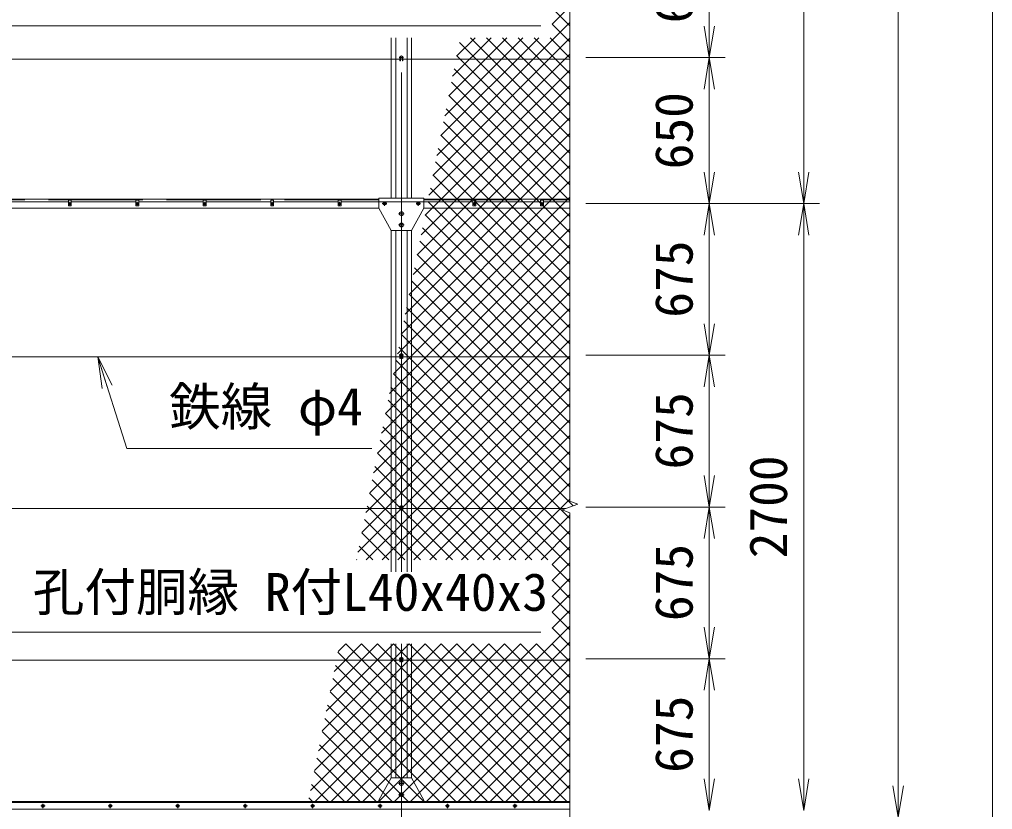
# Model space of a CAD drawing. Units: millimetres, scale not verified. Extents: x -14700 to 14700, y -10395 to 10395.
# Drawn here: x -8663 to -4334, y -4577 to -1062 of the extents above; entities that cross this region are included whole.
import ezdxf
from ezdxf.enums import TextEntityAlignment as Align

# ---------------------------------------------------------------- set-up
doc = ezdxf.new("R2010")
doc.units = ezdxf.units.MM
doc.header["$LTSCALE"] = 70
doc.linetypes.add('DASHED', pattern=[7.5, 6, -1.5])
doc.linetypes.add('USER1', pattern=[50.8, 31.75, -6.35, 6.35, -6.35])
for name, color, linetype, lineweight in [('0-0_D-STR-TXT', 7, 'Continuous', 9), ('0-1_D-STR1', 1, 'Continuous', 18), ('0-2_D-BMK', 2, 'USER1', 13), ('0-3_D-STR3', 3, 'Continuous', 13), ('0-8_D-STR-DIM', 7, 'Continuous', 9), ('0-9_0', 7, 'Continuous', 9), ('0-A_D-STR2', 7, 'Continuous', 9)]:
    doc.layers.add(name, color=color, linetype=linetype, lineweight=lineweight)
doc.styles.add('ＭＳ ゴシック', font='')
doc.styles.get('ＭＳ ゴシック').set_extended_font_data('MS Gothic')

# ---------------------------------------------------------------- blocks, each defined once
blk = doc.blocks.new('_Open')
at = {"layer": '0-9_0'}
blk.add_line((-70, 11.67), (0, 0), dxfattribs=at)
blk.add_lwpolyline([(-70, -11.67), (0, 0), (-70, 0)], dxfattribs=at)

msp = doc.modelspace()

# ---------------------------------------------------------------- linework, layer by layer
at = {"layer": '0-0_D-STR-TXT'}
for points in [[(-6343.65, -1090.65), (-8786.22, -1090.65), (-8786.22, -1863.5)], [(-7096.27, -2970.84), (-8185.93, -2970.84), (-8314.59, -2564.95)], [(-6343.65, -3787.82), (-8786.22, -3787.82), (-8786.22, -4539.3)]]:
    msp.add_lwpolyline(points, dxfattribs=at)
at = {"layer": '0-1_D-STR1'}
for p, q in [((-7009.16, -1143.18), (-7009.16, -1856.3)), ((-6989.16, -1143.18), (-6989.16, -1856.3)), ((-6939.16, -1856.3), (-6939.16, -1143.18)), ((-6919.16, -1856.3), (-6919.16, -1143.18)), ((-7064.16, -1861.3), (-8864.16, -1861.3)), ((-6864.16, -1861.3), (-6214.16, -1861.3)), ((-7064.16, -1901.3), (-8864.16, -1901.3)), ((-6864.16, -1901.3), (-6214.16, -1901.3)), ((-7009.16, -2001.3), (-7009.16, -3519.8)), ((-6989.16, -2001.3), (-6989.16, -3519.8)), ((-6939.16, -3519.8), (-6939.16, -2001.3)), ((-6919.16, -3519.8), (-6919.16, -2001.3)), ((-7009.16, -3840.35), (-7009.16, -4436.3)), ((-6989.16, -3840.35), (-6989.16, -4436.3)), ((-6939.16, -4436.3), (-6939.16, -3840.35)), ((-6919.16, -4436.3), (-6919.16, -3840.35)), ((-10952.96, -4541.3), (-6214.16, -4541.3))]:
    msp.add_line(p, q, dxfattribs=at)
at = {"layer": '0-1_D-STR1', "linetype": 'DASHED'}
for p, q in [((-7064.16, -1864.3), (-8864.16, -1864.3)), ((-6864.16, -1864.3), (-6214.16, -1864.3))]:
    msp.add_line(p, q, dxfattribs=at)
at = {"layer": '0-2_D-BMK'}
for p, q in [((-6964.16, -3519.8), (-6964.16, -1143.18)), ((-6954.16, -1231.3), (-6974.16, -1231.3)), ((-8446.6, -1881.3), (-8431.72, -1881.3)), ((-8439.16, -1873.86), (-8439.16, -1888.74)), ((-8146.6, -1881.3), (-8131.72, -1881.3)), ((-8139.16, -1873.86), (-8139.16, -1888.74)), ((-7846.6, -1881.3), (-7831.72, -1881.3)), ((-7839.16, -1873.86), (-7839.16, -1888.74)), ((-7546.6, -1881.3), (-7531.72, -1881.3)), ((-7539.16, -1873.86), (-7539.16, -1888.74)), ((-7246.6, -1881.3), (-7231.72, -1881.3)), ((-7239.16, -1873.86), (-7239.16, -1888.74)), ((-7049.16, -1881.3), (-7029.16, -1881.3)), ((-7039.16, -1871.3), (-7039.16, -1891.3)), ((-6879.16, -1881.3), (-6899.16, -1881.3)), ((-6889.16, -1871.3), (-6889.16, -1891.3)), ((-6646.6, -1881.3), (-6631.72, -1881.3)), ((-6639.16, -1873.86), (-6639.16, -1888.74)), ((-6346.6, -1881.3), (-6331.72, -1881.3)), ((-6339.16, -1873.86), (-6339.16, -1888.74)), ((-6951.41, -1926.3), (-6976.91, -1926.3)), ((-6951.41, -1976.3), (-6976.91, -1976.3)), ((-6954.16, -2556.3), (-6974.16, -2556.3)), ((-6954.16, -3231.3), (-6974.16, -3231.3)), ((-6964.16, -4611.3), (-6964.16, -3840.35)), ((-6954.16, -3906.3), (-6974.16, -3906.3)), ((-6951.41, -4461.3), (-6976.91, -4461.3)), ((-6951.41, -4511.3), (-6976.91, -4511.3)), ((-8549.48, -4561.3), (-8568.83, -4561.3)), ((-8559.16, -4551.63), (-8559.16, -4570.97)), ((-8249.48, -4561.3), (-8268.83, -4561.3)), ((-8259.16, -4551.63), (-8259.16, -4570.97)), ((-7949.48, -4561.3), (-7968.83, -4561.3)), ((-7959.16, -4551.63), (-7959.16, -4570.97)), ((-7649.48, -4561.3), (-7668.83, -4561.3)), ((-7659.16, -4551.63), (-7659.16, -4570.97)), ((-7349.48, -4561.3), (-7368.83, -4561.3)), ((-7359.16, -4551.63), (-7359.16, -4570.97)), ((-7049.48, -4561.3), (-7068.83, -4561.3)), ((-7059.16, -4551.63), (-7059.16, -4570.97)), ((-6749.48, -4561.3), (-6768.83, -4561.3)), ((-6759.16, -4551.63), (-6759.16, -4570.97)), ((-6449.48, -4561.3), (-6468.83, -4561.3)), ((-6459.16, -4551.63), (-6459.16, -4570.97))]:
    msp.add_line(p, q, dxfattribs=at)
at = {"layer": '0-3_D-STR3'}
for p, q in [((-6214.16, -1238.05), (-10944.16, -1238.05)), ((-6964.16, -1223.79), (-6970.66, -1227.55)), ((-6970.66, -1227.55), (-6970.66, -1235.05)), ((-6970.66, -1235.05), (-6964.16, -1238.8)), ((-6970.41, -1235.2), (-6970.41, -1245.3)), ((-6970.41, -1245.3), (-6968.41, -1245.3)), ((-6968.41, -1236.35), (-6968.41, -1245.3)), ((-6957.66, -1227.55), (-6964.16, -1223.79)), ((-6964.16, -1238.8), (-6957.66, -1235.05)), ((-6959.91, -1236.35), (-6959.91, -1245.3)), ((-6959.91, -1245.3), (-6957.91, -1245.3)), ((-6957.91, -1235.2), (-6957.91, -1245.3)), ((-6957.66, -1235.05), (-6957.66, -1227.55)), ((-7064.16, -1856.3), (-7064.16, -1901.3)), ((-7064.16, -1856.3), (-6864.16, -1856.3)), ((-6864.16, -1856.3), (-6864.16, -1901.3)), ((-8445.66, -1873.3), (-8732.66, -1873.3)), ((-8145.66, -1873.3), (-8432.66, -1873.3)), ((-7845.66, -1873.3), (-8132.66, -1873.3)), ((-7545.66, -1873.3), (-7832.66, -1873.3)), ((-7245.66, -1873.3), (-7532.66, -1873.3)), ((-6645.66, -1873.3), (-7232.66, -1873.3)), ((-7064.16, -1901.3), (-7009.16, -2001.3)), ((-7045.66, -1877.55), (-7039.16, -1873.79)), ((-7045.66, -1885.05), (-7045.66, -1877.55)), ((-7039.16, -1888.8), (-7045.66, -1885.05)), ((-7039.16, -1873.79), (-7032.66, -1877.55)), ((-7032.66, -1885.05), (-7039.16, -1888.8)), ((-7032.66, -1877.55), (-7032.66, -1885.05)), ((-6889.16, -1873.79), (-6895.66, -1877.55)), ((-6895.66, -1877.55), (-6895.66, -1885.05)), ((-6895.66, -1885.05), (-6889.16, -1888.8)), ((-6882.66, -1877.55), (-6889.16, -1873.79)), ((-6889.16, -1888.8), (-6882.66, -1885.05)), ((-6882.66, -1885.05), (-6882.66, -1877.55)), ((-6345.66, -1873.3), (-6632.66, -1873.3)), ((-6332.66, -1873.3), (-6214.16, -1873.3)), ((-6964.16, -1936.11), (-6972.66, -1931.21)), ((-6955.66, -1931.21), (-6964.16, -1936.11)), ((-6964.16, -1986.11), (-6972.66, -1981.21)), ((-6955.66, -1981.21), (-6964.16, -1986.11)), ((-6964.16, -2548.79), (-6970.66, -2552.55)), ((-6970.66, -2552.55), (-6970.66, -2560.05)), ((-6957.66, -2552.55), (-6964.16, -2548.79)), ((-6957.66, -2560.05), (-6957.66, -2552.55)), ((-6214.16, -2563.05), (-10944.16, -2563.05)), ((-6970.66, -2560.05), (-6964.16, -2563.8)), ((-6970.41, -2560.2), (-6970.41, -2570.3)), ((-6970.41, -2570.3), (-6968.41, -2570.3)), ((-6968.41, -2561.35), (-6968.41, -2570.3)), ((-6964.16, -2563.8), (-6957.66, -2560.05)), ((-6959.91, -2561.35), (-6959.91, -2570.3)), ((-6959.91, -2570.3), (-6957.91, -2570.3)), ((-6957.91, -2560.2), (-6957.91, -2570.3)), ((-6232.7, -3238.05), (-10944.16, -3238.05)), ((-6964.16, -3223.79), (-6970.66, -3227.55)), ((-6970.66, -3227.55), (-6970.66, -3235.05)), ((-6970.66, -3235.05), (-6964.16, -3238.8)), ((-6970.41, -3235.2), (-6970.41, -3245.3)), ((-6970.41, -3245.3), (-6968.41, -3245.3)), ((-6968.41, -3236.35), (-6968.41, -3245.3)), ((-6957.66, -3227.55), (-6964.16, -3223.79)), ((-6964.16, -3238.8), (-6957.66, -3235.05)), ((-6959.91, -3236.35), (-6959.91, -3245.3)), ((-6959.91, -3245.3), (-6957.91, -3245.3)), ((-6957.91, -3235.2), (-6957.91, -3245.3)), ((-6957.66, -3235.05), (-6957.66, -3227.55)), ((-6214.16, -3913.05), (-10944.16, -3913.05)), ((-6964.16, -3898.79), (-6970.66, -3902.55)), ((-6970.66, -3902.55), (-6970.66, -3910.05)), ((-6970.66, -3910.05), (-6964.16, -3913.8)), ((-6970.41, -3910.2), (-6970.41, -3920.3)), ((-6970.41, -3920.3), (-6968.41, -3920.3)), ((-6968.41, -3911.35), (-6968.41, -3920.3)), ((-6957.66, -3902.55), (-6964.16, -3898.79)), ((-6964.16, -3913.8), (-6957.66, -3910.05)), ((-6959.91, -3911.35), (-6959.91, -3920.3)), ((-6959.91, -3920.3), (-6957.91, -3920.3)), ((-6957.91, -3910.2), (-6957.91, -3920.3)), ((-6957.66, -3910.05), (-6957.66, -3902.55)), ((-7064.16, -4536.3), (-7009.16, -4436.3)), ((-6964.16, -4451.48), (-6972.66, -4456.39)), ((-6955.66, -4456.39), (-6964.16, -4451.48)), ((-6964.16, -4501.48), (-6972.66, -4506.39)), ((-6955.66, -4506.39), (-6964.16, -4501.48)), ((-7064.16, -4541.3), (-7064.16, -4536.3)), ((-6864.16, -4541.3), (-6864.16, -4536.3)), ((-6214.16, -4576.3), (-11009.16, -4576.3)), ((-6214.16, -4546.3), (-10952.96, -4546.3))]:
    msp.add_line(p, q, dxfattribs=at)
for points in [[(-8445.66, -1865.3), (-8432.66, -1865.3), (-8432.66, -1891.3), (-8445.66, -1891.3)], [(-8145.66, -1865.3), (-8132.66, -1865.3), (-8132.66, -1891.3), (-8145.66, -1891.3)], [(-7845.66, -1865.3), (-7832.66, -1865.3), (-7832.66, -1891.3), (-7845.66, -1891.3)], [(-7545.66, -1865.3), (-7532.66, -1865.3), (-7532.66, -1891.3), (-7545.66, -1891.3)], [(-7245.66, -1865.3), (-7232.66, -1865.3), (-7232.66, -1891.3), (-7245.66, -1891.3)], [(-6645.66, -1865.3), (-6632.66, -1865.3), (-6632.66, -1891.3), (-6645.66, -1891.3)], [(-6345.66, -1865.3), (-6332.66, -1865.3), (-6332.66, -1891.3), (-6345.66, -1891.3)], [(-8559.16, -4555.55), (-8564.14, -4558.42), (-8564.14, -4564.17), (-8559.16, -4567.05), (-8554.18, -4564.17), (-8554.18, -4558.42)], [(-8259.16, -4555.55), (-8264.14, -4558.42), (-8264.14, -4564.17), (-8259.16, -4567.05), (-8254.18, -4564.17), (-8254.18, -4558.42)], [(-7959.16, -4555.55), (-7964.14, -4558.42), (-7964.14, -4564.17), (-7959.16, -4567.05), (-7954.18, -4564.17), (-7954.18, -4558.42)], [(-7659.16, -4555.55), (-7664.14, -4558.42), (-7664.14, -4564.17), (-7659.16, -4567.05), (-7654.18, -4564.17), (-7654.18, -4558.42)], [(-7359.16, -4555.55), (-7364.14, -4558.42), (-7364.14, -4564.17), (-7359.16, -4567.05), (-7354.18, -4564.17), (-7354.18, -4558.42)], [(-7059.16, -4555.55), (-7064.14, -4558.42), (-7064.14, -4564.17), (-7059.16, -4567.05), (-7054.18, -4564.17), (-7054.18, -4558.42)], [(-6759.16, -4555.55), (-6764.14, -4558.42), (-6764.14, -4564.17), (-6759.16, -4567.05), (-6754.18, -4564.17), (-6754.18, -4558.42)], [(-6459.16, -4555.55), (-6464.14, -4558.42), (-6464.14, -4564.17), (-6459.16, -4567.05), (-6454.18, -4564.17), (-6454.18, -4558.42)]]:
    msp.add_lwpolyline(points, close=True, dxfattribs=at)
for points in [[(-7009.16, -2001.3), (-6919.16, -2001.3), (-6864.16, -1901.3)], [(-6972.66, -1931.21), (-6972.66, -1921.39), (-6964.16, -1916.48)], [(-6964.16, -1916.48), (-6955.66, -1921.39), (-6955.66, -1931.21)], [(-6972.66, -1981.21), (-6972.66, -1971.39), (-6964.16, -1966.48)], [(-6964.16, -1966.48), (-6955.66, -1971.39), (-6955.66, -1981.21)], [(-7009.16, -4436.3), (-6919.16, -4436.3), (-6864.16, -4536.3)], [(-6972.66, -4456.39), (-6972.66, -4466.21), (-6964.16, -4471.11)], [(-6964.16, -4471.11), (-6955.66, -4466.21), (-6955.66, -4456.39)], [(-6972.66, -4506.39), (-6972.66, -4516.21), (-6964.16, -4521.11)], [(-6964.16, -4521.11), (-6955.66, -4516.21), (-6955.66, -4506.39)]]:
    msp.add_lwpolyline(points, dxfattribs=at)
for centre, radius in [((-6964.16, -1231.3), 6.25), ((-8439.16, -1881.3), 5.25), ((-8139.16, -1881.3), 5.25), ((-7839.16, -1881.3), 5.25), ((-7539.16, -1881.3), 5.25), ((-7239.16, -1881.3), 5.25), ((-7039.16, -1881.3), 6.25), ((-6889.16, -1881.3), 6.25), ((-6639.16, -1881.3), 5.25), ((-6339.16, -1881.3), 5.25), ((-6964.16, -1926.3), 8.25), ((-6964.16, -1976.3), 8.25), ((-6964.16, -2556.3), 6.25), ((-6964.16, -3231.3), 6.25), ((-6964.16, -3906.3), 6.25), ((-6964.16, -4461.3), 8.25), ((-6964.16, -4511.3), 8.25), ((-8559.16, -4561.3), 6.5), ((-8559.16, -4561.3), 4.98), ((-8259.16, -4561.3), 6.5), ((-8259.16, -4561.3), 4.98), ((-7959.16, -4561.3), 6.5), ((-7959.16, -4561.3), 4.98), ((-7659.16, -4561.3), 6.5), ((-7659.16, -4561.3), 4.98), ((-7359.16, -4561.3), 6.5), ((-7359.16, -4561.3), 4.98), ((-7059.16, -4561.3), 6.5), ((-7059.16, -4561.3), 4.98), ((-6759.16, -4561.3), 6.5), ((-6759.16, -4561.3), 4.98), ((-6459.16, -4561.3), 6.5), ((-6459.16, -4561.3), 4.98)]:
    msp.add_circle(centre, radius, dxfattribs=at)
at = {"layer": '0-8_D-STR-DIM'}
for p, q in [((-4754.16, -4471.3), (-4754.16, 4278.7)), ((-4334.16, -5471.3), (-4334.16, 4278.7)), ((-5174.16, -1741.3), (-5174.16, 578.7)), ((-6214.16, -606.95), (-6214.16, -3205.65)), ((-5594.16, -1091.3), (-5594.16, -721.3)), ((-6144.16, -1231.3), (-5524.16, -1231.3)), ((-6144.16, -1231.3), (-5524.16, -1231.3)), ((-5594.16, -1741.3), (-5594.16, -1371.3)), ((-6144.16, -1881.3), (-5524.16, -1881.3)), ((-6144.16, -1881.3), (-5104.16, -1881.3)), ((-6144.16, -1881.3), (-5524.16, -1881.3)), ((-6144.16, -1881.3), (-5104.16, -1881.3)), ((-5594.16, -2416.3), (-5594.16, -2021.3)), ((-5174.16, -4441.3), (-5174.16, -2021.3)), ((-6144.16, -2556.3), (-5524.16, -2556.3)), ((-6144.16, -2556.3), (-5524.16, -2556.3)), ((-5594.16, -3091.3), (-5594.16, -2696.3)), ((-6249.39, -3244.12), (-6178.92, -3218.47)), ((-6214.16, -3256.95), (-6249.39, -3244.12)), ((-6178.92, -3218.47), (-6214.16, -3205.65)), ((-6144.16, -3231.3), (-5524.16, -3231.3)), ((-6144.16, -3231.3), (-5524.16, -3231.3)), ((-6214.16, -3256.95), (-6214.16, -5085.65)), ((-5594.16, -3766.3), (-5594.16, -3371.3)), ((-6144.16, -3906.3), (-5524.16, -3906.3)), ((-6144.16, -3906.3), (-5524.16, -3906.3)), ((-5594.16, -4441.3), (-5594.16, -4046.3)), ((-5174.16, -4441.3), (-5174.16, -4301.3))]:
    msp.add_line(p, q, dxfattribs=at)
at = {"layer": '0-A_D-STR2'}
for p, q in [((-6293.32, -1083.3), (-6214.16, -1004.14)), ((-6214.16, -1090.55), (-6293.32, -1011.38)), ((-6806.43, -1667.12), (-6214.16, -1074.85)), ((-6214.16, -1161.26), (-6293.32, -1082.09)), ((-6824, -1755.41), (-6214.16, -1145.56)), ((-6788.86, -1578.84), (-6353.19, -1143.18)), ((-6771.29, -1490.56), (-6423.9, -1143.18)), ((-6753.71, -1402.28), (-6494.62, -1143.18)), ((-6736.14, -1313.99), (-6565.33, -1143.18)), ((-6718.57, -1225.71), (-6636.04, -1143.18)), ((-6214.16, -1656.23), (-6706.3, -1164.08)), ((-6214.16, -1585.52), (-6656.5, -1143.18)), ((-6214.16, -1514.81), (-6585.79, -1143.18)), ((-6214.16, -1444.1), (-6515.08, -1143.18)), ((-6214.16, -1373.39), (-6444.37, -1143.18)), ((-6214.16, -1302.68), (-6373.66, -1143.18)), ((-6214.16, -1231.97), (-6302.95, -1143.18)), ((-6841.57, -1843.69), (-6214.16, -1216.27)), ((-6214.16, -1726.94), (-6718.04, -1223.05)), ((-6859.15, -1931.97), (-6214.16, -1286.98)), ((-6214.16, -1797.65), (-6729.78, -1282.03)), ((-6214.16, -1868.36), (-6741.52, -1341)), ((-6876.72, -2020.25), (-6214.16, -1357.69)), ((-6894.29, -2108.54), (-6214.16, -1428.4)), ((-6214.16, -1939.07), (-6753.26, -1399.97)), ((-6214.16, -2009.78), (-6764.99, -1458.95)), ((-6911.86, -2196.82), (-6214.16, -1499.11)), ((-6214.16, -2080.49), (-6776.73, -1517.92)), ((-6929.43, -2285.1), (-6214.16, -1569.82)), ((-6214.16, -2151.21), (-6788.47, -1576.89)), ((-6947, -2373.38), (-6214.16, -1640.53)), ((-6214.16, -2221.92), (-6800.21, -1635.86)), ((-6964.58, -2461.67), (-6214.16, -1711.24)), ((-6214.16, -2292.63), (-6811.95, -1694.84)), ((-6214.16, -2363.34), (-6823.68, -1753.81)), ((-6982.15, -2549.95), (-6214.16, -1781.96)), ((-6214.16, -2434.05), (-6835.42, -1812.78)), ((-6999.72, -2638.23), (-6214.16, -1852.67)), ((-6214.16, -2504.76), (-6847.16, -1871.75)), ((-7017.29, -2726.51), (-6214.16, -1923.38)), ((-6214.16, -2575.47), (-6858.9, -1930.73)), ((-6214.16, -2646.18), (-6870.64, -1989.7)), ((-7034.86, -2814.8), (-6214.16, -1994.09)), ((-7052.44, -2903.08), (-6214.16, -2064.8)), ((-6214.16, -2716.89), (-6882.37, -2048.67)), ((-6214.16, -2787.6), (-6894.11, -2107.64)), ((-7070.01, -2991.36), (-6214.16, -2135.51)), ((-7087.58, -3079.64), (-6214.16, -2206.22)), ((-6214.16, -2858.31), (-6905.85, -2166.62)), ((-6214.16, -2929.02), (-6917.59, -2225.59)), ((-7105.15, -3167.93), (-6214.16, -2276.93)), ((-6214.16, -2999.73), (-6929.33, -2284.56)), ((-7122.72, -3256.21), (-6214.16, -2347.64)), ((-6214.16, -3070.44), (-6941.06, -2343.54)), ((-7140.3, -3344.49), (-6214.16, -2418.35)), ((-6214.16, -3141.15), (-6952.8, -2402.51)), ((-6199.91, -3226.11), (-6964.54, -2461.48)), ((-7157.87, -3432.77), (-6214.16, -2489.06)), ((-6214.16, -3282.58), (-6976.28, -2520.45)), ((-7120.76, -3466.38), (-6214.16, -2559.77)), ((-6214.16, -3353.29), (-6988.02, -2579.43)), ((-7050.05, -3466.38), (-6214.16, -2630.48)), ((-6214.16, -3424), (-6999.75, -2638.4)), ((-6214.16, -3494.71), (-7011.49, -2697.37)), ((-6979.34, -3466.38), (-6214.16, -2701.19)), ((-6313.19, -3466.38), (-7023.23, -2756.34)), ((-6908.63, -3466.38), (-6214.16, -2771.9)), ((-6383.9, -3466.38), (-7034.97, -2815.32)), ((-6837.92, -3466.38), (-6214.16, -2842.62)), ((-6454.62, -3466.38), (-7046.71, -2874.29)), ((-6525.33, -3466.38), (-7058.44, -2933.26)), ((-6767.21, -3466.38), (-6214.16, -2913.33)), ((-6696.5, -3466.38), (-6214.16, -2984.04)), ((-6596.04, -3466.38), (-7070.18, -2992.24)), ((-6666.75, -3466.38), (-7081.92, -3051.21)), ((-6625.79, -3466.38), (-6214.16, -3054.75)), ((-6737.46, -3466.38), (-7093.66, -3110.18)), ((-6555.08, -3466.38), (-6214.16, -3125.46)), ((-6808.17, -3466.38), (-7105.4, -3169.15)), ((-6484.37, -3466.38), (-6214.16, -3196.17)), ((-6878.88, -3466.38), (-7117.13, -3228.13)), ((-6949.59, -3466.38), (-7128.87, -3287.1)), ((-6413.66, -3466.38), (-6214.16, -3266.88)), ((-7020.3, -3466.38), (-7140.61, -3346.07)), ((-6342.95, -3466.38), (-6214.16, -3337.59)), ((-7091.01, -3466.38), (-7152.35, -3405.04)), ((-6293.32, -3487.46), (-6214.16, -3408.3)), ((-7161.72, -3466.38), (-7164.09, -3464.02)), ((-6293.32, -3558.17), (-6214.16, -3479.01)), ((-6214.16, -3565.42), (-6293.32, -3486.26)), ((-6293.32, -3628.88), (-6214.16, -3549.72)), ((-6214.16, -3636.13), (-6293.32, -3556.97)), ((-6293.32, -3699.59), (-6214.16, -3620.43)), ((-6214.16, -3706.84), (-6293.32, -3627.68)), ((-6293.32, -3770.31), (-6214.16, -3691.14)), ((-6214.16, -3777.55), (-6293.32, -3698.39)), ((-6998.6, -4546.3), (-6214.16, -3761.85)), ((-6214.16, -3848.26), (-6293.32, -3769.1)), ((-7368.73, -4492.16), (-6716.92, -3840.35)), ((-7352.15, -4546.3), (-6646.21, -3840.35)), ((-7351.16, -4403.88), (-6787.63, -3840.35)), ((-7333.59, -4315.6), (-6858.34, -3840.35)), ((-7316.01, -4227.32), (-6929.05, -3840.35)), ((-7298.44, -4139.03), (-6999.76, -3840.35)), ((-7281.44, -4546.3), (-6575.5, -3840.35)), ((-7280.87, -4050.75), (-7070.47, -3840.35)), ((-7263.3, -3962.47), (-7141.18, -3840.35)), ((-7245.73, -3874.19), (-7211.89, -3840.35)), ((-6506.07, -4546.3), (-7212.01, -3840.35)), ((-7210.73, -4546.3), (-6504.79, -3840.35)), ((-6435.36, -4546.3), (-7141.3, -3840.35)), ((-7140.02, -4546.3), (-6434.08, -3840.35)), ((-6364.65, -4546.3), (-7070.59, -3840.35)), ((-7069.31, -4546.3), (-6363.37, -3840.35)), ((-6293.94, -4546.3), (-6999.88, -3840.35)), ((-6223.23, -4546.3), (-6929.17, -3840.35)), ((-6927.89, -4546.3), (-6214.16, -3832.56)), ((-6214.16, -4484.66), (-6858.46, -3840.35)), ((-6214.16, -4413.95), (-6787.75, -3840.35)), ((-6214.16, -4343.24), (-6717.04, -3840.35)), ((-6214.16, -4272.53), (-6646.33, -3840.35)), ((-6214.16, -4201.82), (-6575.62, -3840.35)), ((-6214.16, -4131.1), (-6504.91, -3840.35)), ((-6214.16, -4060.39), (-6434.2, -3840.35)), ((-6214.16, -3989.68), (-6363.48, -3840.35)), ((-6214.16, -3918.97), (-6293.32, -3839.81)), ((-6576.78, -4546.3), (-7246.25, -3876.83)), ((-6647.49, -4546.3), (-7257.99, -3935.8)), ((-6857.18, -4546.3), (-6214.16, -3903.28)), ((-6786.47, -4546.3), (-6214.16, -3973.99)), ((-6718.2, -4546.3), (-7269.73, -3994.77)), ((-6788.91, -4546.3), (-7281.47, -4053.74)), ((-6715.76, -4546.3), (-6214.16, -4044.7)), ((-6859.62, -4546.3), (-7293.2, -4112.72)), ((-6645.05, -4546.3), (-6214.16, -4115.41)), ((-6930.33, -4546.3), (-7304.94, -4171.69)), ((-6574.34, -4546.3), (-6214.16, -4186.12)), ((-7001.04, -4546.3), (-7316.68, -4230.66)), ((-6503.62, -4546.3), (-6214.16, -4256.83)), ((-7071.75, -4546.3), (-7328.42, -4289.63)), ((-6432.91, -4546.3), (-6214.16, -4327.54)), ((-7142.46, -4546.3), (-7340.16, -4348.61)), ((-7213.18, -4546.3), (-7351.89, -4407.58)), ((-6362.2, -4546.3), (-6214.16, -4398.25)), ((-7283.89, -4546.3), (-7363.63, -4466.55)), ((-6291.49, -4546.3), (-6214.16, -4468.96)), ((-7354.6, -4546.3), (-7375.37, -4525.53)), ((-6220.78, -4546.3), (-6214.16, -4539.67))]:
    msp.add_line(p, q, dxfattribs=at)

# ---------------------------------------------------------------- block references
at = {"layer": '0-0_D-STR-TXT', "xscale": 2, "yscale": 2, "rotation": 107.58773}
msp.add_blockref('_Open', (-8315.19, -2563.05), dxfattribs=at)
at = {"layer": '0-8_D-STR-DIM', "xscale": 2, "yscale": 2}
for p, rotation in [((-5594.16, -1231.3), 270), ((-5594.16, -1231.3), 90), ((-5594.16, -1881.3), 270), ((-5174.16, -1881.3), 270), ((-5594.16, -1881.3), 90), ((-5174.16, -1881.3), 90), ((-5594.16, -2556.3), 270), ((-5594.16, -2556.3), 90), ((-5594.16, -3231.3), 270), ((-5594.16, -3231.3), 90), ((-5594.16, -3906.3), 270), ((-5594.16, -3906.3), 90), ((-5594.16, -4581.3), 270), ((-5174.16, -4581.3), 270), ((-5174.16, -4581.3), 270), ((-4754.16, -4611.3), 270)]:
    msp.add_blockref('_Open', p, dxfattribs=dict(at, rotation=rotation))

# ---------------------------------------------------------------- texts
at = {"layer": '0-0_D-STR-TXT', "style": 'ＭＳ ゴシック'}
for s, p in [('鉄線 φ4', (-7997.92, -2918.79)), ('孔付胴縁 R付L40x40x3', (-8604.43, -3743.77))]:
    msp.add_text(s, height=168.3, dxfattribs=at).set_placement(p, align=Align.BOTTOM_LEFT)
at = {"layer": '0-8_D-STR-DIM', "style": 'ＭＳ ゴシック'}
for s, p in [('650', (-5617.77, -1078.67)), ('650', (-5617.77, -1728.67)), ('675', (-5617.77, -2388.9)), ('675', (-5617.77, -3063.9)), ('2700', (-5197.77, -3459.67)), ('675', (-5617.77, -3738.9)), ('675', (-5617.77, -4413.9))]:
    msp.add_text(s, height=168.3, rotation=90, dxfattribs=at).set_placement(p, align=Align.BOTTOM_LEFT)

doc.saveas('drawing.dxf')
